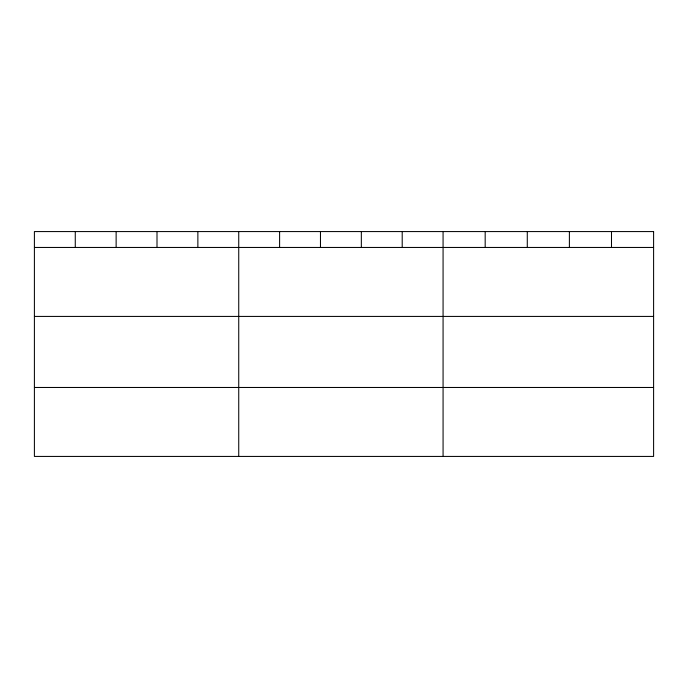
<?xml version="1.0" encoding="UTF-8"?>
<svg xmlns="http://www.w3.org/2000/svg" width="688" height="688" viewBox="0 0 688 688"><rect width="100%" height="100%" fill="white"/><g stroke="black" fill="none" stroke-linecap="round" stroke-linejoin="round"><path stroke-width="1.03" d="M34.4 247.456L653.6 247.456M34.4 316.42L653.6 316.42M34.4 387.473L653.6 387.473M611.494 231.572L611.494 247.456M569.389 231.572L569.389 247.456M527.283 231.572L527.283 247.456M485.178 231.572L485.178 247.456M443.072 231.572L443.072 456.428M402.205 231.572L402.205 247.456M361.338 231.572L361.338 247.456M320.47 231.572L320.47 247.456M279.603 231.572L279.603 247.456M238.736 231.572L238.736 456.428M197.869 231.572L197.869 247.456M157.002 231.572L157.002 247.456M116.134 231.572L116.134 247.456M75.267 231.572L75.267 247.456M653.6 231.572L34.4 231.572L34.4 456.428L653.6 456.428L653.6 231.572"/></g></svg>
